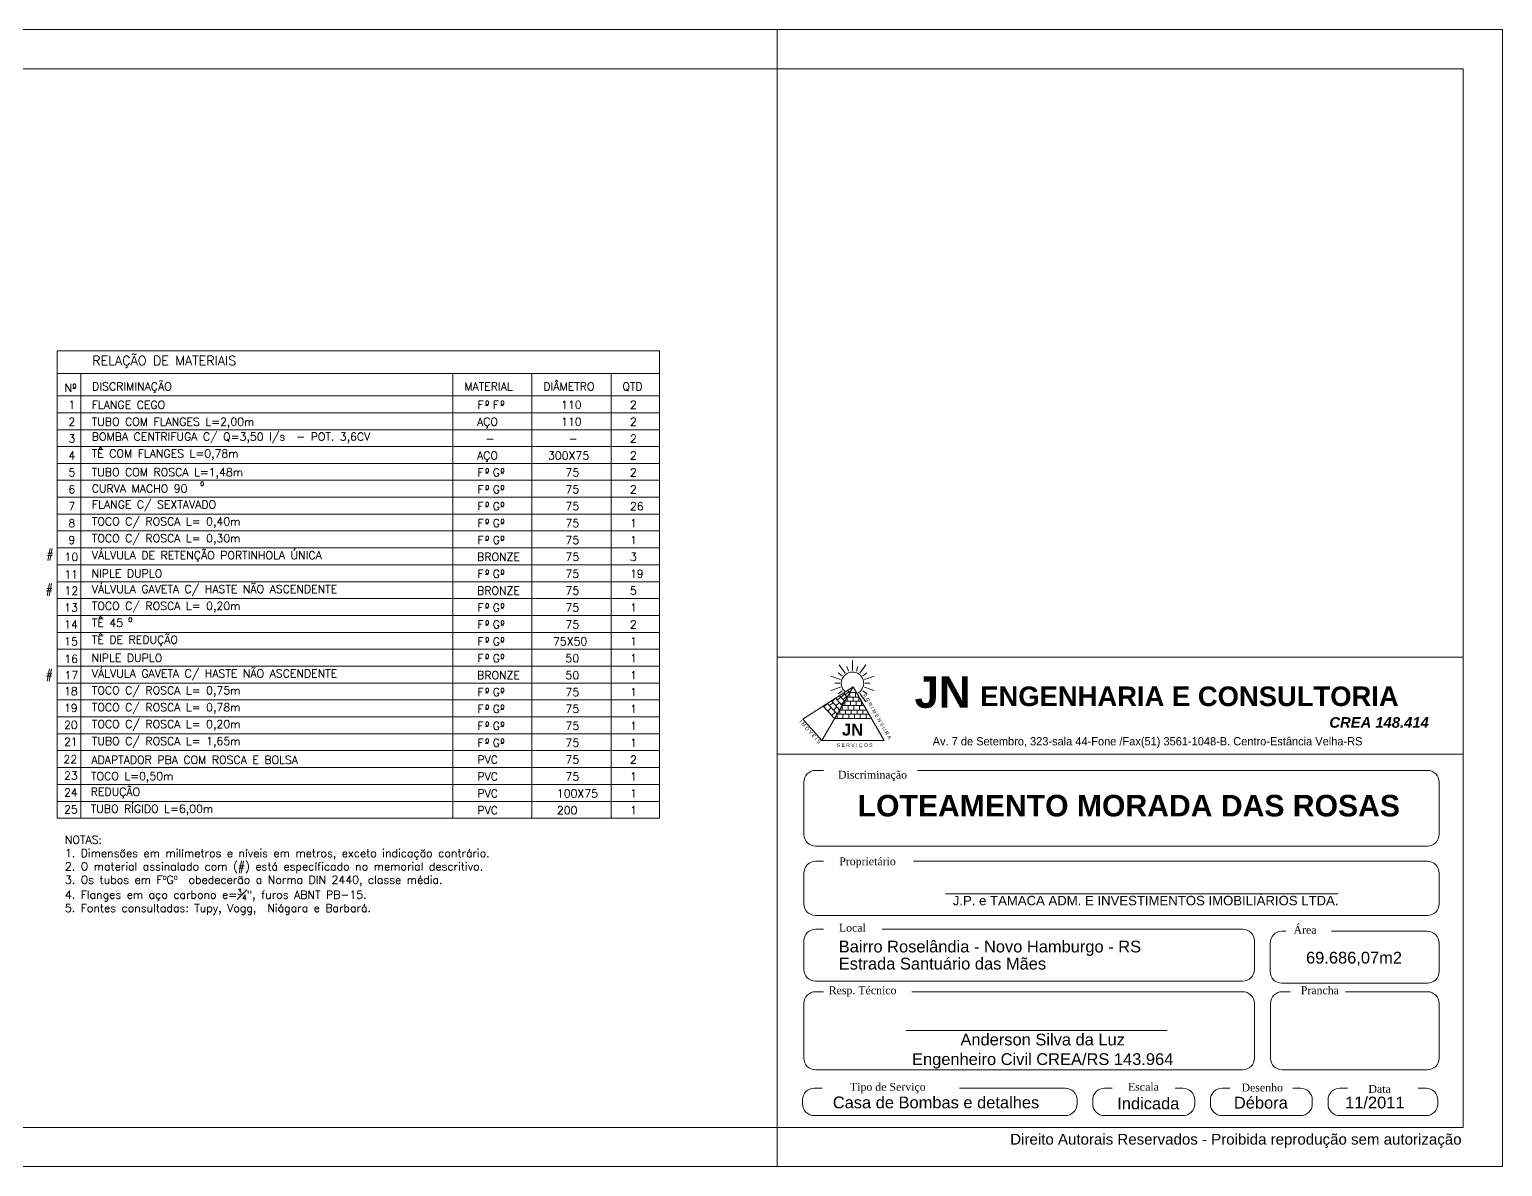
# Model space of a CAD drawing. Extents: x -3017.7 to -2976.7, y -3270.7 to -3256.2.
# Drawn here: x -2995.46 to -2976.68, y -3270.75 to -3256.25 of the extents above; entities that cross this region are included whole.
import ezdxf

# ---------------------------------------------------------------- set-up
doc = ezdxf.new("R2010")
doc.units = 0
doc.header["$MEASUREMENT"] = 0
doc.layers.add('COTAS', color=7, linetype='CONTINUOUS', lineweight=0)
doc.layers.add('PRANCHA', color=7, linetype='CONTINUOUS', lineweight=0)
doc.styles.get("Standard").update_dxf_attribs({"font": 'romans.shx'})

# ---------------------------------------------------------------- blocks, each defined once
blk = doc.blocks.new('A$C55291CE9')
at = {"layer": 'PRANCHA', "color": 2, "insert": (2.31, 4.71), "char_height": 2.75, "attachment_point": 1}
blk.add_mtext('\\Farial.ttf;Direito Autorais Reservados - Proibida reprodução sem autorização', dxfattribs=at)

msp = doc.modelspace()

# ---------------------------------------------------------------- linework, layer by layer
at = {"layer": 'COTAS'}
for p, q in [((-2995.105, -3260.346), (-2995.105, -3266.305)), ((-2995.105, -3260.346), (-2987.425, -3260.346)), ((-2987.425, -3260.346), (-2987.425, -3266.305)), ((-2995.105, -3260.632), (-2987.425, -3260.632)), ((-2994.805, -3260.632), (-2994.805, -3266.305)), ((-2990.059, -3260.632), (-2990.059, -3266.305)), ((-2989.051, -3260.632), (-2989.051, -3266.305)), ((-2988.043, -3260.632), (-2988.043, -3266.305)), ((-2995.105, -3260.919), (-2987.425, -3260.919)), ((-2994.907, -3260.826), (-2994.872, -3260.826)), ((-2995.105, -3261.134), (-2987.425, -3261.134)), ((-2989.644, -3261.042), (-2989.61, -3261.042)), ((-2989.449, -3261.042), (-2989.414, -3261.042)), ((-2995.105, -3261.35), (-2987.425, -3261.35)), ((-2995.105, -3261.565), (-2987.425, -3261.565)), ((-2995.105, -3261.781), (-2987.425, -3261.781)), ((-2989.644, -3261.903), (-2989.61, -3261.903)), ((-2989.449, -3261.903), (-2989.414, -3261.903)), ((-2995.105, -3261.996), (-2987.425, -3261.996)), ((-2989.644, -3262.119), (-2989.61, -3262.119)), ((-2989.449, -3262.119), (-2989.414, -3262.119)), ((-2995.105, -3262.211), (-2987.425, -3262.211)), ((-2995.105, -3262.427), (-2987.425, -3262.427)), ((-2989.644, -3262.334), (-2989.61, -3262.334)), ((-2989.449, -3262.334), (-2989.414, -3262.334)), ((-2995.105, -3262.642), (-2987.425, -3262.642)), ((-2989.644, -3262.55), (-2989.61, -3262.55)), ((-2989.449, -3262.55), (-2989.414, -3262.55)), ((-2995.105, -3262.858), (-2987.425, -3262.858)), ((-2989.644, -3262.765), (-2989.61, -3262.765)), ((-2989.449, -3262.765), (-2989.414, -3262.765)), ((-2995.105, -3263.073), (-2987.425, -3263.073)), ((-2989.644, -3263.196), (-2989.61, -3263.196)), ((-2989.449, -3263.196), (-2989.414, -3263.196)), ((-2995.105, -3263.289), (-2987.425, -3263.289)), ((-2995.105, -3263.504), (-2987.425, -3263.504)), ((-2989.644, -3263.627), (-2989.61, -3263.627)), ((-2989.449, -3263.627), (-2989.414, -3263.627)), ((-2995.105, -3263.72), (-2987.425, -3263.72)), ((-2995.105, -3263.935), (-2987.425, -3263.935)), ((-2989.644, -3263.843), (-2989.61, -3263.843)), ((-2989.449, -3263.843), (-2989.414, -3263.843)), ((-2995.105, -3264.151), (-2987.425, -3264.151)), ((-2989.644, -3264.058), (-2989.61, -3264.058)), ((-2989.449, -3264.058), (-2989.414, -3264.058)), ((-2995.105, -3264.366), (-2987.425, -3264.366)), ((-2989.644, -3264.274), (-2989.61, -3264.274)), ((-2989.449, -3264.274), (-2989.414, -3264.274)), ((-2995.105, -3264.581), (-2987.425, -3264.581)), ((-2989.644, -3264.704), (-2989.61, -3264.704)), ((-2989.449, -3264.704), (-2989.414, -3264.704)), ((-2995.105, -3264.797), (-2987.425, -3264.797)), ((-2989.644, -3264.92), (-2989.61, -3264.92)), ((-2989.449, -3264.92), (-2989.414, -3264.92)), ((-2995.105, -3265.012), (-2987.425, -3265.012)), ((-2989.644, -3265.135), (-2989.61, -3265.135)), ((-2989.449, -3265.135), (-2989.414, -3265.135)), ((-2995.105, -3265.228), (-2987.425, -3265.228)), ((-2995.105, -3265.443), (-2987.425, -3265.443)), ((-2989.644, -3265.351), (-2989.61, -3265.351)), ((-2989.449, -3265.351), (-2989.414, -3265.351)), ((-2995.105, -3265.659), (-2987.425, -3265.659)), ((-2995.105, -3265.874), (-2987.425, -3265.874)), ((-2995.105, -3266.09), (-2987.425, -3266.09)), ((-2995.105, -3266.305), (-2987.425, -3266.305))]:
    msp.add_line(p, q, dxfattribs=at)
at = {"layer": 'PRANCHA'}
for p, q in [((-2994.448, -3256.247), (-3017.691, -3256.247)), ((-2994.448, -3256.247), (-2976.677, -3256.247)), ((-2985.927, -3256.247), (-2985.927, -3264.251)), ((-2976.677, -3270.747), (-2976.677, -3256.247)), ((-2985.927, -3264.251), (-2985.927, -3270.247)), ((-2985.927, -3264.251), (-2977.177, -3264.251)), ((-2985.06, -3264.454), (-2985.136, -3264.349)), ((-2985.015, -3264.431), (-2985.035, -3264.369)), ((-2984.965, -3264.423), (-2984.965, -3264.294)), ((-2984.915, -3264.431), (-2984.895, -3264.369)), ((-2984.895, -3264.369), (-2984.915, -3264.431)), ((-2984.87, -3264.454), (-2984.794, -3264.349)), ((-2985.118, -3264.534), (-2985.241, -3264.495)), ((-2985.095, -3264.489), (-2985.148, -3264.451)), ((-2984.834, -3264.489), (-2984.782, -3264.451)), ((-2984.811, -3264.534), (-2984.688, -3264.495)), ((-2985.596, -3265.043), (-2984.957, -3264.631)), ((-2985.354, -3265.312), (-2984.957, -3264.631)), ((-2985.118, -3264.634), (-2985.241, -3264.674)), ((-2985.126, -3264.584), (-2985.191, -3264.584)), ((-2985.126, -3264.584), (-2985.191, -3264.584)), ((-2985.115, -3264.757), (-2985.16, -3264.798)), ((-2985.095, -3264.679), (-2985.148, -3264.717)), ((-2985.064, -3264.814), (-2985.129, -3264.742)), ((-2985.066, -3264.72), (-2985.111, -3264.761)), ((-2985.039, -3264.75), (-2985.085, -3264.791)), ((-2985.031, -3264.759), (-2985.077, -3264.708)), ((-2985.011, -3264.69), (-2985.057, -3264.731)), ((-2985.031, -3264.759), (-2985.031, -3264.814)), ((-2985.031, -3264.759), (-2984.883, -3264.759)), ((-2984.999, -3264.703), (-2985.025, -3264.675)), ((-2984.999, -3264.703), (-2984.999, -3264.759)), ((-2984.999, -3264.703), (-2984.915, -3264.703)), ((-2984.958, -3264.759), (-2984.958, -3264.814)), ((-2984.957, -3264.631), (-2984.56, -3265.312)), ((-2984.925, -3264.703), (-2984.925, -3264.759)), ((-2984.884, -3264.759), (-2984.884, -3264.814)), ((-2984.87, -3264.715), (-2984.794, -3264.82)), ((-2984.834, -3264.679), (-2984.782, -3264.717)), ((-2984.811, -3264.634), (-2984.688, -3264.674)), ((-2984.803, -3264.584), (-2984.738, -3264.584)), ((-2984.803, -3264.584), (-2984.738, -3264.584)), ((-2985.193, -3265.035), (-2985.337, -3264.876)), ((-2985.285, -3264.842), (-2985.33, -3264.883)), ((-2985.16, -3264.98), (-2985.285, -3264.842)), ((-2985.235, -3264.897), (-2985.281, -3264.938)), ((-2985.212, -3264.831), (-2985.258, -3264.872)), ((-2985.128, -3264.925), (-2985.233, -3264.809)), ((-2985.181, -3264.775), (-2985.226, -3264.816)), ((-2985.163, -3264.886), (-2985.208, -3264.927)), ((-2985.096, -3264.869), (-2985.181, -3264.775)), ((-2985.131, -3264.83), (-2985.177, -3264.871)), ((-2985.128, -3264.925), (-2985.128, -3264.98)), ((-2985.128, -3264.925), (-2984.786, -3264.925)), ((-2985.065, -3264.812), (-2985.111, -3264.853)), ((-2985.096, -3264.869), (-2985.096, -3264.925)), ((-2985.096, -3264.869), (-2984.818, -3264.869)), ((-2985.064, -3264.814), (-2985.064, -3264.869)), ((-2985.064, -3264.814), (-2984.851, -3264.814)), ((-2985.054, -3264.925), (-2985.054, -3264.98)), ((-2985.022, -3264.869), (-2985.022, -3264.925)), ((-2984.99, -3264.814), (-2984.99, -3264.869)), ((-2984.981, -3264.925), (-2984.981, -3264.98)), ((-2984.948, -3264.869), (-2984.948, -3264.925)), ((-2984.916, -3264.814), (-2984.916, -3264.869)), ((-2984.907, -3264.925), (-2984.907, -3264.98)), ((-2984.875, -3264.869), (-2984.875, -3264.925)), ((-2984.851, -3264.814), (-2984.851, -3264.869)), ((-2984.833, -3264.925), (-2984.833, -3264.98)), ((-2985.354, -3265.312), (-2985.596, -3265.043)), ((-2985.186, -3264.952), (-2985.231, -3264.993)), ((-2985.193, -3265.035), (-2984.722, -3265.035)), ((-2985.16, -3264.98), (-2985.16, -3265.035)), ((-2985.16, -3264.98), (-2984.754, -3264.98)), ((-2985.087, -3264.98), (-2985.087, -3265.035)), ((-2985.013, -3264.98), (-2985.013, -3265.035)), ((-2984.939, -3264.98), (-2984.939, -3265.035)), ((-2984.865, -3264.98), (-2984.865, -3265.035)), ((-2984.792, -3264.98), (-2984.792, -3265.035)), ((-2985.354, -3265.312), (-2984.56, -3265.312)), ((-2985.927, -3265.486), (-2978.16, -3265.486)), ((-2985.335, -3265.695), (-2985.435, -3265.695)), ((-2977.635, -3265.695), (-2984.135, -3265.695)), ((-2985.585, -3265.845), (-2985.585, -3266.51)), ((-2977.485, -3266.51), (-2977.485, -3265.845)), ((-2985.435, -3266.66), (-2977.635, -3266.66)), ((-2985.585, -3267.004), (-2985.585, -3267.396)), ((-2985.435, -3266.854), (-2985.335, -3266.854)), ((-2977.635, -3266.854), (-2984.185, -3266.854)), ((-2977.485, -3267.396), (-2977.485, -3267.004)), ((-2983.781, -3267.269), (-2978.778, -3267.269)), ((-2985.435, -3267.546), (-2977.635, -3267.546)), ((-2985.435, -3267.72), (-2985.335, -3267.72)), ((-2979.99, -3267.72), (-2984.585, -3267.72)), ((-2979.438, -3267.747), (-2979.49, -3267.747)), ((-2977.635, -3267.747), (-2978.857, -3267.747)), ((-2985.585, -3267.87), (-2985.585, -3268.232)), ((-2979.84, -3268.232), (-2979.84, -3267.87)), ((-2979.64, -3268.259), (-2979.64, -3267.897)), ((-2977.485, -3268.259), (-2977.485, -3267.897)), ((-2985.435, -3268.382), (-2979.99, -3268.382)), ((-2985.435, -3268.517), (-2985.335, -3268.517)), ((-2979.99, -3268.517), (-2984.207, -3268.517)), ((-2979.49, -3268.409), (-2977.635, -3268.409)), ((-2979.485, -3268.517), (-2979.385, -3268.517)), ((-2977.635, -3268.517), (-2978.677, -3268.517)), ((-2985.585, -3268.667), (-2985.585, -3269.364)), ((-2979.84, -3269.364), (-2979.84, -3268.667)), ((-2979.635, -3268.667), (-2979.635, -3269.364)), ((-2977.485, -3269.364), (-2977.485, -3268.667)), ((-2984.281, -3269.013), (-2980.954, -3269.013)), ((-2985.435, -3269.514), (-2979.99, -3269.514)), ((-2979.485, -3269.514), (-2977.635, -3269.514)), ((-2985.452, -3269.747), (-2985.352, -3269.747)), ((-2982.252, -3269.747), (-2983.602, -3269.747)), ((-2981.752, -3269.747), (-2981.652, -3269.747)), ((-2980.752, -3269.747), (-2980.852, -3269.747)), ((-2980.252, -3269.747), (-2980.152, -3269.747)), ((-2979.252, -3269.747), (-2979.352, -3269.747)), ((-2978.752, -3269.747), (-2978.652, -3269.747)), ((-2977.652, -3269.747), (-2977.752, -3269.747)), ((-2985.602, -3269.897), (-2985.602, -3269.947)), ((-2982.102, -3269.947), (-2982.102, -3269.897)), ((-2981.902, -3269.897), (-2981.902, -3269.947)), ((-2980.602, -3269.947), (-2980.602, -3269.897)), ((-2980.402, -3269.897), (-2980.402, -3269.947)), ((-2979.102, -3269.947), (-2979.102, -3269.897)), ((-2978.902, -3269.897), (-2978.902, -3269.947)), ((-2977.502, -3269.947), (-2977.502, -3269.897)), ((-2985.452, -3270.097), (-2982.252, -3270.097)), ((-2981.752, -3270.097), (-2980.752, -3270.097)), ((-2980.252, -3270.097), (-2979.252, -3270.097)), ((-2978.752, -3270.097), (-2977.652, -3270.097)), ((-2985.927, -3270.247), (-2985.927, -3270.747)), ((-2985.677, -3270.747), (-3017.691, -3270.747)), ((-2985.677, -3270.747), (-2976.677, -3270.747))]:
    msp.add_line(p, q, dxfattribs=at)
at = {"layer": 'PRANCHA', "color": 5}
for p, q in [((-2994.448, -3256.747), (-3016.441, -3256.747)), ((-2994.448, -3256.747), (-2977.177, -3256.747)), ((-2977.177, -3266.097), (-2977.177, -3256.747)), ((-2977.177, -3266.097), (-2977.177, -3270.247)), ((-2985.677, -3270.247), (-3016.441, -3270.247)), ((-2977.177, -3270.247), (-2985.677, -3270.247))]:
    msp.add_line(p, q, dxfattribs=at)
at = {"layer": 'PRANCHA'}
msp.add_lwpolyline([(-2978.16, -3265.486), (-2977.177, -3265.486)], dxfattribs=at)
for centre, radius, start, end in [((-2984.965, -3264.584), 0.143, 293.3738, 230.4857), ((-2985.435, -3265.845), 0.15, 90, 180), ((-2977.635, -3265.845), 0.15, 0, 90), ((-2985.435, -3266.51), 0.15, 180, 270), ((-2977.635, -3266.51), 0.15, 270, 0), ((-2985.435, -3267.004), 0.15, 90, 180), ((-2977.635, -3267.004), 0.15, 0, 90), ((-2985.435, -3267.396), 0.15, 180, 270), ((-2977.635, -3267.396), 0.15, 270, 0), ((-2985.435, -3267.87), 0.15, 90, 180), ((-2979.99, -3267.87), 0.15, 0, 90), ((-2979.49, -3267.897), 0.15, 90, 180), ((-2977.635, -3267.897), 0.15, 0, 90), ((-2985.435, -3268.232), 0.15, 180, 270), ((-2979.99, -3268.232), 0.15, 270, 0), ((-2979.49, -3268.259), 0.15, 180, 270), ((-2977.635, -3268.259), 0.15, 270, 0), ((-2985.435, -3268.667), 0.15, 90, 180), ((-2979.99, -3268.667), 0.15, 0, 90), ((-2979.485, -3268.667), 0.15, 90, 180), ((-2977.635, -3268.667), 0.15, 0, 90), ((-2985.435, -3269.364), 0.15, 180, 270), ((-2979.99, -3269.364), 0.15, 270, 0), ((-2979.485, -3269.364), 0.15, 180, 270), ((-2977.635, -3269.364), 0.15, 270, 0), ((-2985.452, -3269.897), 0.15, 90, 180), ((-2982.252, -3269.897), 0.15, 0, 90), ((-2981.752, -3269.897), 0.15, 90, 180), ((-2980.752, -3269.897), 0.15, 0, 90), ((-2980.252, -3269.897), 0.15, 90, 180), ((-2979.252, -3269.897), 0.15, 0, 90), ((-2978.752, -3269.897), 0.15, 90, 180), ((-2977.652, -3269.897), 0.15, 0, 90), ((-2985.452, -3269.947), 0.15, 180, 270), ((-2982.252, -3269.947), 0.15, 270, 0), ((-2981.752, -3269.947), 0.15, 180, 270), ((-2980.752, -3269.947), 0.15, 270, 0), ((-2980.252, -3269.947), 0.15, 180, 270), ((-2979.252, -3269.947), 0.15, 270, 0), ((-2978.752, -3269.947), 0.15, 180, 270), ((-2977.652, -3269.947), 0.15, 270, 0)]:
    msp.add_arc(centre, radius, start, end, dxfattribs=at)

# ---------------------------------------------------------------- block references
at = {"layer": 'PRANCHA', "xscale": 0.05, "yscale": 0.05, "zscale": 0.05}
msp.add_blockref('A$C55291CE9', (-2983.069, -3270.565), dxfattribs=at)

# ---------------------------------------------------------------- texts
at = {"layer": 'COTAS', "width": 45.84482, "attachment_point": 1}
for s, insert, char_height in [('RELAÇÃO DE MATERIAIS', (-2994.659, -3260.41), 0.11907), ('N', (-2995.01, -3260.767), 0.102), ('O', (-2994.909, -3260.767), 0.051), ('DISCRIMINAÇÃO', (-2994.659, -3260.748), 0.10206), ('MATERIAL', (-2989.914, -3260.748), 0.1021), ('DIÂMETRO', (-2988.906, -3260.748), 0.1021), ('QTD', (-2987.898, -3260.748), 0.1021), ('1', (-2994.962, -3260.982), 0.102), ('FLANGE CEGO', (-2994.664, -3260.982), 0.10206), ('F', (-2989.747, -3260.982), 0.102), ('O', (-2989.646, -3260.982), 0.051), ('F', (-2989.551, -3260.982), 0.102), ('O', (-2989.451, -3260.982), 0.051), ('110', (-2988.68, -3260.982), 0.1021), ('2', (-2987.802, -3260.982), 0.102), ('2', (-2994.962, -3261.198), 0.102), ('TUBO COM FLANGES L=2,00m', (-2994.664, -3261.198), 0.10206), ('BOMBA CENTRIFUGA C/ Q=3,50 l/s  - POT. 3,6CV', (-2994.664, -3261.388), 0.10206), ('AÇO', (-2989.751, -3261.198), 0.1021), ('110', (-2988.68, -3261.198), 0.1021), ('2', (-2987.802, -3261.198), 0.102), ('3', (-2994.962, -3261.413), 0.102), ('-', (-2989.644, -3261.413), 0.102), ('-', (-2988.582, -3261.413), 0.102), ('2', (-2987.802, -3261.413), 0.102), ('4', (-2994.962, -3261.629), 0.102), ('TÊ COM FLANGES L=0,78m', (-2994.664, -3261.603), 0.10206), ('AÇO', (-2989.751, -3261.629), 0.1021), ('300X75', (-2988.847, -3261.629), 0.1021), ('2', (-2987.802, -3261.629), 0.102), ('5', (-2994.962, -3261.844), 0.102), ('TUBO COM ROSCA L=1,48m', (-2994.664, -3261.841), 0.10206), ('F', (-2989.747, -3261.844), 0.102), ('O', (-2989.646, -3261.844), 0.051), ('G', (-2989.551, -3261.844), 0.102), ('O', (-2989.451, -3261.844), 0.051), ('75', (-2988.624, -3261.844), 0.1021), ('2', (-2987.802, -3261.844), 0.102), ('6', (-2994.962, -3262.06), 0.102), ('CURVA MACHO 90', (-2994.664, -3262.05), 0.10206), ('O', (-2993.279, -3262.014), 0.051), ('F', (-2989.747, -3262.06), 0.102), ('O', (-2989.646, -3262.06), 0.051), ('G', (-2989.551, -3262.06), 0.102), ('O', (-2989.451, -3262.06), 0.051), ('75', (-2988.624, -3262.06), 0.1021), ('2', (-2987.802, -3262.06), 0.102), ('7', (-2994.962, -3262.275), 0.102), ('FLANGE C/ SEXTAVADO', (-2994.662, -3262.253), 0.10206), ('F', (-2989.747, -3262.275), 0.102), ('O', (-2989.646, -3262.275), 0.051), ('G', (-2989.551, -3262.275), 0.102), ('O', (-2989.451, -3262.275), 0.051), ('75', (-2988.624, -3262.275), 0.1021), ('26', (-2987.802, -3262.275), 0.1021), ('8', (-2994.962, -3262.49), 0.102), ('TOCO C/ ROSCA L= 0,40m', (-2994.662, -3262.469), 0.10206), ('F', (-2989.747, -3262.49), 0.102), ('O', (-2989.646, -3262.49), 0.051), ('G', (-2989.551, -3262.49), 0.102), ('O', (-2989.451, -3262.49), 0.051), ('75', (-2988.624, -3262.49), 0.1021), ('1', (-2987.802, -3262.49), 0.102), ('TOCO C/ ROSCA L= 0,30m', (-2994.662, -3262.684), 0.10206), ('#', (-2995.243, -3262.883), 0.102), ('9', (-2994.962, -3262.706), 0.102), ('VÁLVULA DE RETENÇÃO PORTINHOLA ÚNICA', (-2994.662, -3262.9), 0.10206), ('F', (-2989.747, -3262.706), 0.102), ('O', (-2989.646, -3262.706), 0.051), ('G', (-2989.551, -3262.706), 0.102), ('O', (-2989.451, -3262.706), 0.051), ('75', (-2988.624, -3262.706), 0.1021), ('1', (-2987.802, -3262.706), 0.102), ('10', (-2995.011, -3262.921), 0.1021), ('BRONZE', (-2989.751, -3262.921), 0.1021), ('75', (-2988.624, -3262.921), 0.1021), ('3', (-2987.802, -3262.921), 0.102), ('11', (-2995.014, -3263.144), 0.1021), ('NIPLE DUPLO', (-2994.667, -3263.133), 0.10206), ('F', (-2989.747, -3263.137), 0.102), ('O', (-2989.646, -3263.137), 0.051), ('G', (-2989.551, -3263.137), 0.102), ('O', (-2989.451, -3263.137), 0.051), ('75', (-2988.624, -3263.137), 0.1021), ('19', (-2987.802, -3263.137), 0.1021), ('#', (-2995.252, -3263.332), 0.102), ('12', (-2995.011, -3263.352), 0.1021), ('VÁLVULA GAVETA C/ HASTE NÃO ASCENDENTE', (-2994.662, -3263.331), 0.10206), ('BRONZE', (-2989.751, -3263.352), 0.1021), ('75', (-2988.624, -3263.352), 0.1021), ('5', (-2987.802, -3263.352), 0.102), ('13', (-2995.015, -3263.568), 0.1021), ('TOCO C/ ROSCA L= 0,20m', (-2994.662, -3263.546), 0.10206), ('F', (-2989.747, -3263.568), 0.102), ('O', (-2989.646, -3263.568), 0.051), ('G', (-2989.551, -3263.568), 0.102), ('O', (-2989.451, -3263.568), 0.051), ('75', (-2988.624, -3263.568), 0.1021), ('1', (-2987.802, -3263.568), 0.102), ('14', (-2995.015, -3263.783), 0.1021), ('TÊ 45', (-2994.662, -3263.762), 0.1021), ('O', (-2994.196, -3263.748), 0.051), ('F', (-2989.747, -3263.783), 0.102), ('O', (-2989.646, -3263.783), 0.051), ('G', (-2989.551, -3263.783), 0.102), ('O', (-2989.451, -3263.783), 0.051), ('75', (-2988.624, -3263.783), 0.1021), ('2', (-2987.802, -3263.783), 0.102), ('15', (-2995.015, -3263.999), 0.1021), ('TÊ DE REDUÇÃO', (-2994.662, -3263.977), 0.10206), ('F', (-2989.747, -3263.999), 0.102), ('O', (-2989.646, -3263.999), 0.051), ('G', (-2989.551, -3263.999), 0.102), ('O', (-2989.451, -3263.999), 0.051), ('75X50', (-2988.784, -3263.999), 0.1021), ('1', (-2987.802, -3263.999), 0.102), ('16', (-2995.014, -3264.221), 0.1021), ('VÁLVULA GAVETA C/ HASTE NÃO ASCENDENTE', (-2994.662, -3264.408), 0.10206), ('NIPLE DUPLO', (-2994.667, -3264.21), 0.10206), ('F', (-2989.747, -3264.214), 0.102), ('O', (-2989.646, -3264.214), 0.051), ('G', (-2989.551, -3264.214), 0.102), ('O', (-2989.451, -3264.214), 0.051), ('50', (-2988.624, -3264.214), 0.1021), ('1', (-2987.802, -3264.214), 0.102), ('#', (-2995.252, -3264.419), 0.102), ('17', (-2995.011, -3264.43), 0.1021), ('BRONZE', (-2989.751, -3264.43), 0.1021), ('50', (-2988.624, -3264.43), 0.1021), ('1', (-2987.802, -3264.43), 0.102), ('18', (-2995.018, -3264.633), 0.1021), ('TOCO C/ ROSCA L= 0,75m', (-2994.662, -3264.623), 0.10206), ('F', (-2989.747, -3264.645), 0.102), ('O', (-2989.646, -3264.645), 0.051), ('G', (-2989.551, -3264.645), 0.102), ('O', (-2989.451, -3264.645), 0.051), ('75', (-2988.624, -3264.645), 0.1021), ('1', (-2987.802, -3264.645), 0.102), ('19', (-2995.018, -3264.848), 0.1021), ('TOCO C/ ROSCA L= 0,78m', (-2994.662, -3264.839), 0.10206), ('F', (-2989.747, -3264.86), 0.102), ('O', (-2989.646, -3264.86), 0.051), ('G', (-2989.551, -3264.86), 0.102), ('O', (-2989.451, -3264.86), 0.051), ('75', (-2988.624, -3264.86), 0.1021), ('1', (-2987.802, -3264.86), 0.102), ('20', (-2995.018, -3265.064), 0.1021), ('TOCO C/ ROSCA L= 0,20m', (-2994.662, -3265.054), 0.10206), ('F', (-2989.747, -3265.076), 0.102), ('O', (-2989.646, -3265.076), 0.051), ('G', (-2989.551, -3265.076), 0.102), ('O', (-2989.451, -3265.076), 0.051), ('75', (-2988.624, -3265.076), 0.1021), ('1', (-2987.802, -3265.076), 0.102), ('21', (-2995.018, -3265.279), 0.1021), ('TUBO C/ ROSCA L= 1,65m', (-2994.662, -3265.27), 0.10206), ('F', (-2989.747, -3265.291), 0.102), ('O', (-2989.646, -3265.291), 0.051), ('G', (-2989.551, -3265.291), 0.102), ('O', (-2989.451, -3265.291), 0.051), ('75', (-2988.624, -3265.291), 0.1021), ('1', (-2987.802, -3265.291), 0.102), ('22', (-2995.025, -3265.502), 0.1021), ('ADAPTADOR PBA COM ROSCA E BOLSA', (-2994.668, -3265.509), 0.10206), ('PVC', (-2989.747, -3265.507), 0.1021), ('75', (-2988.624, -3265.507), 0.1021), ('2', (-2987.802, -3265.507), 0.102), ('23', (-2995.018, -3265.71), 0.1021), ('TOCO L=0,50m', (-2994.673, -3265.716), 0.10206), ('PVC', (-2989.747, -3265.722), 0.1021), ('75', (-2988.624, -3265.722), 0.1021), ('1', (-2987.802, -3265.722), 0.102), ('24', (-2995.018, -3265.926), 0.1021), ('REDUÇÃO', (-2994.677, -3265.917), 0.1021), ('PVC', (-2989.747, -3265.938), 0.1021), ('100X75', (-2988.734, -3265.938), 0.1021), ('1', (-2987.802, -3265.938), 0.102), ('25', (-2995.018, -3266.141), 0.1021), ('TUBO RÍGIDO L=6,00m', (-2994.677, -3266.133), 0.10206), ('PVC', (-2989.747, -3266.153), 0.1021), ('200', (-2988.734, -3266.153), 0.1021), ('1', (-2987.802, -3266.153), 0.102), ('\\A1;NOTAS:\\P1. Dimensões em milímetros e níveis em metros, exceto indicação contrário.\\P2. O material assinalado com (#) está específicado no memorial descritivo.\\P3. Os tubos em FºGº  obedecerão a Norma DIN 2440, classe média.\\P4. Flanges em aço carbono e={\\H0.7x;\\S3#4;}", furos ABNT PB-15.\\P5. Fontes consultadas: Tupy, Vogg,  Niágara e Barbará.', (-2995.006, -3266.528), 0.10206)]:
    msp.add_mtext(s, dxfattribs=dict(at, insert=insert, char_height=char_height))
at = {"layer": 'PRANCHA'}
for s, insert, char_height, width, attachment_point in [('\\fArial|b1|i0|c0|p34;JN', (-2984.174, -3264.497), 0.4, 25, 1), ('{\\fArial|b1|i0|c0|p34;ENGENHARIA E CONSULTORIA}', (-2983.336, -3264.625), 0.25, 25, 1), ('\\fArial|b1|i0|c0|p34;JN', (-2985.1, -3265.099), 0.15213, 2.02836, 1), ('{\\fArial|b1|i1|c0|p34;CREA 148.414}', (-2978.885, -3265.016), 0.135, 25, 1), ('{\\fCentury Gothic|b0|i0|c0|p34;Av. 7 de Setembro, 323-sala 44-Fone /Fax(51) 3561-1048-B. Centro-Estância Velha-RS}', (-2983.942, -3265.271), 0.105, 24.5, 1), ('\\fArial|b0|i0|c0|p34;S E R V I Ç O S', (-2985.166, -3265.349), 0.0461, 2.02836, 1), ('\\FTIMES.TTF;Discriminação', (-2985.15, -3265.7), 0.1, 5, 1), ('\\FTIMES.TTF;Proprietário', (-2985.134, -3266.804), 0.1, 5, 1), ('{\\fArial|b0|i0|c0|p34;J.P. e TAMACA ADM. E INVESTIMENTOS IMOBILIÁRIOS LTDA.}', (-2983.686, -3267.295), 0.12, 5.86571, 1), ('\\FTIMES.TTF;Local', (-2985.138, -3267.651), 0.1, 4, 1), ('\\FTIMES.TTF;Área', (-2979.342, -3267.678), 0.1, 4, 1), ('{\\fArial|b0|i0|c0|p34;69.686,07m2}', (-2979.182, -3268.008), 0.15, 3.5, 1), ('\\FTIMES.TTF;Resp. Técnico', (-2985.268, -3268.449), 0.1, 5, 1), ('\\FTIMES.TTF;Prancha', (-2979.249, -3268.449), 0.1, 5, 1), ('{\\fArial|b0|i0|c0|p34;Anderson Silva da Luz\\PEngenheiro Civil CREA/RS 143.964}', (-2982.54, -3269.052), 0.15, 3.5, 2), ('\\FTIMES.TTF;Tipo de Serviço', (-2984.997, -3269.68), 0.1, 5, 1), ('\\FTIMES.TTF;Escala', (-2981.452, -3269.68), 0.1, 2, 1), ('\\FTIMES.TTF;Desenho', (-2980.005, -3269.689), 0.1, 5, 1), ('\\FTIMES.TTF;Data', (-2978.387, -3269.707), 0.1, 2, 1), ('{\\fArial|b0|i0|c0|p34;Indicada}', (-2981.589, -3269.867), 0.15, 3.5, 1), ('{\\fArial|b0|i0|c0|p34;Débora}', (-2980.102, -3269.857), 0.15, 3.5, 1), ('{\\fArial|b0|i0|c0|p34;11/2011}', (-2978.684, -3269.855), 0.15, 3.5, 1)]:
    msp.add_mtext(s, dxfattribs=dict(at, insert=insert, char_height=char_height, width=width, attachment_point=attachment_point))
at = {"layer": 'PRANCHA', "char_height": 0.0461, "width": 2.02836, "attachment_point": 1}
for s, insert, rotation in [('\\fArial|b0|i0|c0|p34;A G R I M E N S U R A', (-2984.794, -3264.71), 300), ('\\fArial|b0|i0|c0|p34;I M Ó V E I S', (-2985.613, -3265.047), 312)]:
    msp.add_mtext(s, dxfattribs=dict(at, insert=insert, rotation=rotation))
at = {"layer": 'PRANCHA', "attachment_point": 1}
for s, insert, char_height in [('{\\fArial|b1|i0|c0|p34;LOTEAMENTO MORADA DAS ROSAS}', (-2984.899, -3266.007), 0.275), ('{\\fArial|b0|i0|c0|p34;Bairro Roselândia - Novo Hamburgo - RS}', (-2985.14, -3267.866), 0.15), ('{\\fArial|b0|i0|c0|p34;Estrada Santuário das Mães}', (-2985.14, -3268.084), 0.15), ('{\\fArial|b0|i0|c0|p34;Casa de Bombas e detalhes}', (-2985.216, -3269.854), 0.15)]:
    msp.add_mtext(s, dxfattribs=dict(at, insert=insert, char_height=char_height))

doc.saveas('drawing.dxf')
